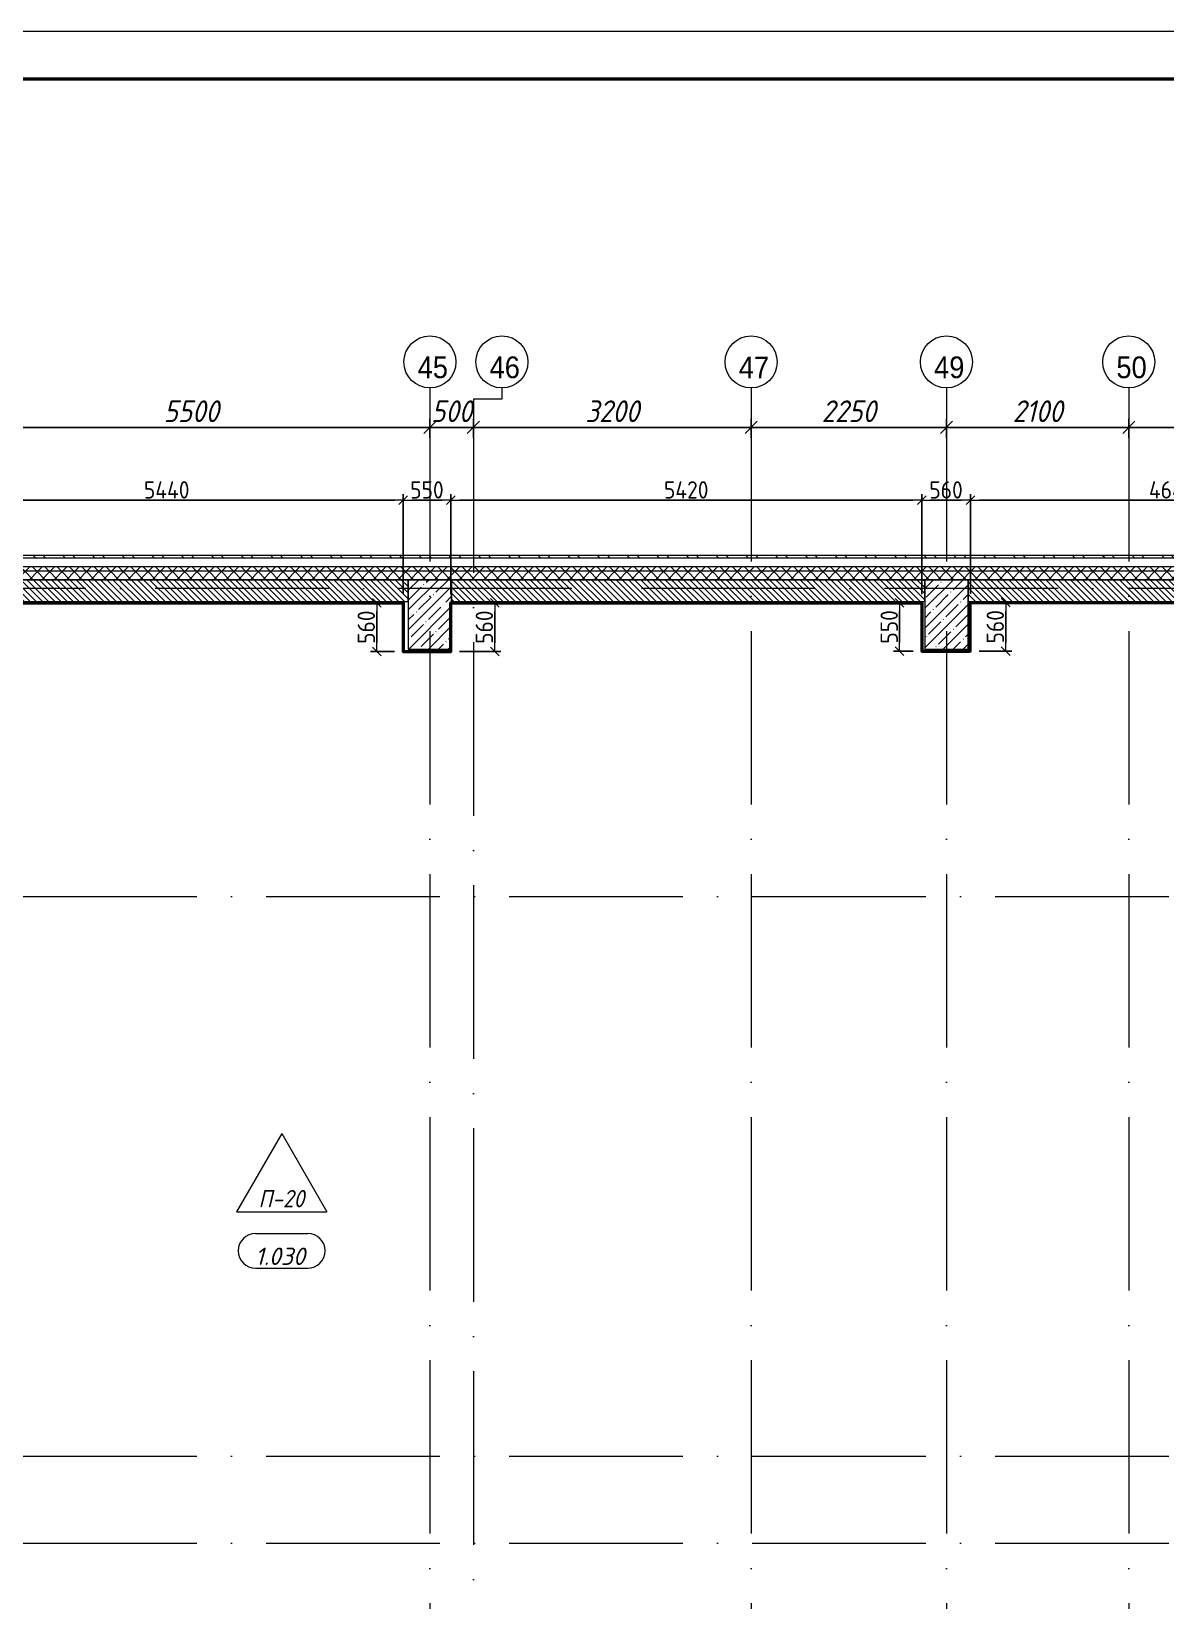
# Model space of a CAD drawing. Header units: millimetres. Extents: x 5993 to 95364, y 94667 to 143522.
# Drawn here: x 20885 to 33952, y 109122 to 127203 of the extents above; entities that cross this region are included whole.
import ezdxf
from ezdxf.enums import TextEntityAlignment as Align

# ---------------------------------------------------------------- set-up
doc = ezdxf.new("R2018")
doc.units = ezdxf.units.MM
doc.linetypes.add('50_200_ШТРИХ_1Т_ш5_п1_п1_', pattern=[1400, 1000, -200, 0, -200])
for name, color, linetype, lineweight in [('A-ANNO-DIMS', 7, 'Continuous', 9), ('A-AREA-IDEN', 7, 'Continuous', 9), ('A-FLOR-IDEN', 7, 'Continuous', 9), ('A-WALL', 7, 'Continuous', 5), ('A-WALL-2', 7, 'Continuous', 13), ('A-WALL-FNSH-1', 7, 'Continuous', 5), ('I-WALL', 7, 'Continuous', 5), ('S-COLS', 7, 'Continuous', 9), ('S-COLS-1', 7, 'Continuous', 5), ('Оси', 253, 'Continuous', 15), ('Оси-4', 7, 'Continuous', 20), ('Оси-5', 7, '50_200_ШТРИХ_1Т_ш5_п1_п1_', 9), ('Размеры', 7, 'Continuous', 15)]:
    doc.layers.add(name, color=color, linetype=linetype, lineweight=lineweight)
doc.layers.add('A-WALL-3', color=7, linetype='Continuous', lineweight=9, true_color=0x787878)
doc.styles.add('Arial', font='arial.ttf', dxfattribs={"width": 0.9, "height": 500})
doc.styles.add('ISOCPEUR_I', font='isocpeui.ttf', dxfattribs={"height": 300})
doc.styles.add('ISOCPEUR_I_2', font='isocpeui.ttf', dxfattribs={"width": 0.9, "height": 140})
doc.styles.add('ISOCPEUR_I_3', font='isocpeui.ttf', dxfattribs={"width": 0.9, "height": 250})
doc.styles.get("Standard").update_dxf_attribs({"font": 'arial.ttf'})
doc.styles.add('СПДС', font='isocpeur.ttf', dxfattribs={"width": 0.9})
doc.dimstyles.new('ISO-2_0_0_9К_СРЕДНИЙ', dxfattribs={"dimscale": 304.8, "dimtxt": 199.196235, "dimasz": 0.459318, "dimexe": 0.393701, "dimexo": 0, "dimgap": 0, "dimtad": 1, "dimdec": 0, "dimrnd": 5, "dimzin": 0, "dimdsep": 46, "dimtxsty": 'ISOCPEUR_I_3', "dimblk1": 'OBLIQUE', "dimblk2": 'OBLIQUE', "dimsah": 1, "dimcen": 0.09, "dimdle": 0.393701, "dimazin": 0, "dimtfac": 1, "dimtdec": 4, "dimtix": 1, "dimtmove": 0, "dimatfit": 3, "dimfxl": 1, "dimtvp": 1, "dimtolj": 1, "dimtzin": 0, "dimarcsym": 2})
doc.dimstyles.new('Размера А3', dxfattribs={"dimtxt": 200, "dimasz": 100, "dimexe": 70, "dimexo": 100, "dimgap": 20, "dimtad": 1, "dimdec": 0, "dimrnd": 10, "dimzin": 0, "dimdsep": 46, "dimtxsty": 'СПДС', "dimblk": 'ARROWHEAD_6', "dimcen": 1, "dimclrd": 256, "dimclre": 256, "dimclrt": 256, "dimazin": 0, "dimtfac": 1, "dimtdec": 0, "dimtmove": 2, "dimatfit": 3, "dimfxl": 1, "dimtolj": 1, "dimtzin": 0, "dimarcsym": 0})
pattern_1 = [(45, (-37523.43, 35204.28), (-114.04925, 114.04925), []), (45, (-37409.38, 35204.28), (-114.04925, 114.04925), [201.612, -40.322, 3.353, -36.97])]
pattern_2 = [(45, (-37523.43, 35204.28), (-70.71068, 70.71068), []), (135, (-37523.43, 35204.28), (-70.71068, -70.71068), [])]

# ---------------------------------------------------------------- blocks, each defined once
blk = doc.blocks.new('Ось сетки - Круг_Ø6_00__ISO-2_5_0_9K_-17386508-АР1_Маркировочный план 1 этажа копия 1')
at = {"layer": 'Оси-4'}
blk.add_circle((0, 0), 3, dxfattribs=at)
blk = doc.blocks.new('_Oblique')
at = {"color": 0, "linetype": 'ByBlock', "lineweight": -2}
blk.add_line((-0.5, -0.5), (0.5, 0.5), dxfattribs=at)
blk = doc.blocks.new('*D4087')
at = {"layer": 'A-ANNO-DIMS', "color": 0, "lineweight": -2, "transparency": 16777216}
for p, q in [((19857, 122640), (25597, 122640)), ((19977, 122739), (19977, 122520)), ((25477, 122739), (25477, 122520))]:
    blk.add_line(p, q, dxfattribs=at)
at = {"layer": 'Defpoints', "color": 0, "lineweight": -2, "transparency": 16777216}
for p in [(19977, 122739), (25477, 122739), (25477, 122640)]:
    blk.add_point(p, dxfattribs=at)
at = {"layer": 'A-ANNO-DIMS', "color": 0, "lineweight": -2, "transparency": 16777216, "xscale": 140, "yscale": 140, "zscale": 140, "rotation": 180}
blk.add_blockref('_Oblique', (19977, 122640), dxfattribs=at)
at = {"layer": 'A-ANNO-DIMS', "color": 0, "lineweight": -2, "transparency": 16777216, "xscale": 140, "yscale": 140, "zscale": 140}
blk.add_blockref('_Oblique', (25477, 122640), dxfattribs=at)
at = {"layer": 'A-ANNO-DIMS', "color": 0, "transparency": 16777216, "insert": (22727, 122826), "char_height": 250, "attachment_point": 5, "style": 'ISOCPEUR_I_3'}
blk.add_mtext('\\A1;5500', dxfattribs=at)
blk = doc.blocks.new('*D4088')
at = {"layer": 'A-ANNO-DIMS', "color": 0, "lineweight": -2, "transparency": 16777216}
for p, q in [((25477, 122640), (25337, 122640)), ((25477, 122739), (25477, 122520)), ((25477, 122640), (25977, 122640)), ((25977, 122739), (25977, 122520)), ((25977, 122640), (26117, 122640))]:
    blk.add_line(p, q, dxfattribs=at)
at = {"layer": 'Defpoints', "color": 0, "lineweight": -2, "transparency": 16777216}
for p in [(25477, 122739), (25977, 122739), (25977, 122640)]:
    blk.add_point(p, dxfattribs=at)
at = {"layer": 'A-ANNO-DIMS', "color": 0, "lineweight": -2, "transparency": 16777216, "xscale": 140, "yscale": 140, "zscale": 140}
blk.add_blockref('_Oblique', (25477, 122640), dxfattribs=at)
at = {"layer": 'A-ANNO-DIMS', "color": 0, "lineweight": -2, "transparency": 16777216, "xscale": 140, "yscale": 140, "zscale": 140, "rotation": 180}
blk.add_blockref('_Oblique', (25977, 122640), dxfattribs=at)
at = {"layer": 'A-ANNO-DIMS', "color": 0, "transparency": 16777216, "insert": (25727, 122826), "char_height": 250, "attachment_point": 5, "style": 'ISOCPEUR_I_3'}
blk.add_mtext('\\A1;500', dxfattribs=at)
blk = doc.blocks.new('*D4089')
at = {"layer": 'A-ANNO-DIMS', "color": 0, "lineweight": -2, "transparency": 16777216}
for p, q in [((25857, 122640), (29297, 122640)), ((25977, 122739), (25977, 122520)), ((29177, 122739), (29177, 122520))]:
    blk.add_line(p, q, dxfattribs=at)
at = {"layer": 'Defpoints', "color": 0, "lineweight": -2, "transparency": 16777216}
for p in [(25977, 122739), (29177, 122739), (29177, 122640)]:
    blk.add_point(p, dxfattribs=at)
at = {"layer": 'A-ANNO-DIMS', "color": 0, "lineweight": -2, "transparency": 16777216, "xscale": 140, "yscale": 140, "zscale": 140, "rotation": 180}
blk.add_blockref('_Oblique', (25977, 122640), dxfattribs=at)
at = {"layer": 'A-ANNO-DIMS', "color": 0, "lineweight": -2, "transparency": 16777216, "xscale": 140, "yscale": 140, "zscale": 140}
blk.add_blockref('_Oblique', (29177, 122640), dxfattribs=at)
at = {"layer": 'A-ANNO-DIMS', "color": 0, "transparency": 16777216, "insert": (27577, 122826), "char_height": 250, "attachment_point": 5, "style": 'ISOCPEUR_I_3'}
blk.add_mtext('\\A1;3200', dxfattribs=at)
blk = doc.blocks.new('*D4090')
at = {"layer": 'A-ANNO-DIMS', "color": 0, "lineweight": -2, "transparency": 16777216}
for p, q in [((29057, 122640), (31547, 122640)), ((29177, 122739), (29177, 122520)), ((31427, 122739), (31427, 122520))]:
    blk.add_line(p, q, dxfattribs=at)
at = {"layer": 'Defpoints', "color": 0, "lineweight": -2, "transparency": 16777216}
for p in [(29177, 122739), (31427, 122739), (31427, 122640)]:
    blk.add_point(p, dxfattribs=at)
at = {"layer": 'A-ANNO-DIMS', "color": 0, "lineweight": -2, "transparency": 16777216, "xscale": 140, "yscale": 140, "zscale": 140, "rotation": 180}
blk.add_blockref('_Oblique', (29177, 122640), dxfattribs=at)
at = {"layer": 'A-ANNO-DIMS', "color": 0, "lineweight": -2, "transparency": 16777216, "xscale": 140, "yscale": 140, "zscale": 140}
blk.add_blockref('_Oblique', (31427, 122640), dxfattribs=at)
at = {"layer": 'A-ANNO-DIMS', "color": 0, "transparency": 16777216, "insert": (30302, 122826), "char_height": 250, "attachment_point": 5, "style": 'ISOCPEUR_I_3'}
blk.add_mtext('\\A1;2250', dxfattribs=at)
blk = doc.blocks.new('*D4091')
at = {"layer": 'A-ANNO-DIMS', "color": 0, "lineweight": -2, "transparency": 16777216}
for p, q in [((31307, 122640), (33647, 122640)), ((31427, 122739), (31427, 122520)), ((33527, 122739), (33527, 122520))]:
    blk.add_line(p, q, dxfattribs=at)
at = {"layer": 'Defpoints', "color": 0, "lineweight": -2, "transparency": 16777216}
for p in [(31427, 122739), (33527, 122739), (33527, 122640)]:
    blk.add_point(p, dxfattribs=at)
at = {"layer": 'A-ANNO-DIMS', "color": 0, "lineweight": -2, "transparency": 16777216, "xscale": 140, "yscale": 140, "zscale": 140, "rotation": 180}
blk.add_blockref('_Oblique', (31427, 122640), dxfattribs=at)
at = {"layer": 'A-ANNO-DIMS', "color": 0, "lineweight": -2, "transparency": 16777216, "xscale": 140, "yscale": 140, "zscale": 140}
blk.add_blockref('_Oblique', (33527, 122640), dxfattribs=at)
at = {"layer": 'A-ANNO-DIMS', "color": 0, "transparency": 16777216, "insert": (32477, 122826), "char_height": 250, "attachment_point": 5, "style": 'ISOCPEUR_I_3'}
blk.add_mtext('\\A1;2100', dxfattribs=at)
blk = doc.blocks.new('*D4092')
at = {"layer": 'A-ANNO-DIMS', "color": 0, "lineweight": -2, "transparency": 16777216}
for p, q in [((33407, 122640), (37197, 122640)), ((33527, 122739), (33527, 122520)), ((37077, 122739), (37077, 122520))]:
    blk.add_line(p, q, dxfattribs=at)
at = {"layer": 'Defpoints', "color": 0, "lineweight": -2, "transparency": 16777216}
for p in [(33527, 122739), (37077, 122739), (37077, 122640)]:
    blk.add_point(p, dxfattribs=at)
at = {"layer": 'A-ANNO-DIMS', "color": 0, "lineweight": -2, "transparency": 16777216, "xscale": 140, "yscale": 140, "zscale": 140, "rotation": 180}
blk.add_blockref('_Oblique', (33527, 122640), dxfattribs=at)
at = {"layer": 'A-ANNO-DIMS', "color": 0, "lineweight": -2, "transparency": 16777216, "xscale": 140, "yscale": 140, "zscale": 140}
blk.add_blockref('_Oblique', (37077, 122640), dxfattribs=at)
at = {"layer": 'A-ANNO-DIMS', "color": 0, "transparency": 16777216, "insert": (35302, 122826), "char_height": 250, "attachment_point": 5, "style": 'ISOCPEUR_I_3'}
blk.add_mtext('\\A1;3550', dxfattribs=at)
blk = doc.blocks.new('*U61')
at = {"lineweight": 0}
blk.add_lwpolyline([(-415, -5), (5, -5), (5, 292), (-415, 292)], close=True, dxfattribs=at)
at = {"color": 0, "linetype": 'Continuous', "lineweight": 50}
blk.add_lwpolyline([(-395, 287), (0, 287), (0, 0), (-395, 0)], close=True, dxfattribs=at)
at = {"lineweight": 30, "width": 0.9, "flags": 104}
blk.add_attdef('ШАПКА', text='', height=3, dxfattribs=at).set_placement((-135, 281), align=Align.MIDDLE_CENTER)
at = {"style": 'СПДС'}
for tag, height, p in [('ШИФР_ПРОЕКТА', 4, (-60, 50)), ('НАИМЕНОВАНИЕ_ОБЪЕКТА', 2.5, (-85, 25)), ('СТАДИЯ', 4, (-42.5, 20)), ('ЛИСТ_первый', 4, (-27.5, 20)), ('ЛИСТОВ', 4, (-10, 20)), ('НАИМЕНОВАНИЕ_ОБЪЕКТА2', 2.5, (-85, 20)), ('НАИМЕНОВАНИЕ_ЧЕРТЕЖА1', 2.5, (-85, 10)), ('ОРГАНИЗАЦИЯ_РАЗРАБОТЧИК1', 4, (-25, 8.09)), ('НАИМЕНОВАНИЕ_ЧЕРТЕЖА2', 2.5, (-85, 5))]:
    blk.add_attdef(tag, text='', height=height, dxfattribs=at).set_placement(p, align=Align.MIDDLE_CENTER)
for tag, p in [('РАЗРАБОТЧИК', (-163.97, 27.5)), ('РУК.ГРУППЫ', (-163.97, 22.5))]:
    blk.add_attdef(tag, text='', height=2.5, dxfattribs=at).set_placement(p, align=Align.MIDDLE_LEFT)
at = {"style": 'СПДС', "width": 0.9}
for p in [(-129.65, 26.37), (-129.65, 21.37)]:
    blk.add_attdef('ДАТА', p, '', height=2.3, dxfattribs=at)
blk = doc.blocks.new('_АР1 _ Марка Помещения - Номер-24991460-АР1_Маркировочный план 2 этажа')
at = {"layer": 'A-AREA-IDEN'}
for p, q in [((-2.99, 4), (3.01, 4)), ((-2.99, 0), (3.01, 0))]:
    blk.add_line(p, q, dxfattribs=at)
for centre, start, end in [((-2.99, 2), 90, 270), ((3.01, 2), 270, 90)]:
    blk.add_arc(centre, 2, start, end, dxfattribs=at)
blk = doc.blocks.new('AAR_СКБ_Марка_Перекрытия - Марка пола-17325028-АР1_Маркировочный план 2 этажа')
at = {"layer": 'A-FLOR-IDEN'}
for p, q in [((0, 6.93), (-4, 0)), ((0, 6.93), (4, 0)), ((-4, 0), (4, 0))]:
    blk.add_line(p, q, dxfattribs=at)
blk = doc.blocks.new('ARROWHEAD_6')
at = {"color": 0, "linetype": 'Continuous'}
for p, q in [((0, 0), (-1, 0)), ((-0.5, -0.5), (0.5, 0.5))]:
    blk.add_line(p, q, dxfattribs=at)
blk = doc.blocks.new('*D4103')
at = {"layer": 'Defpoints', "color": 0, "lineweight": -2, "transparency": 16777216}
for p in [(25167, 121800), (19722, 120618), (25167, 120618)]:
    blk.add_point(p, dxfattribs=at)
at = {"layer": 'Размеры', "lineweight": -2, "transparency": 16777216}
for p, q in [((19722, 120718), (19722, 121870)), ((25167, 120718), (25167, 121870)), ((19822, 121800), (25067, 121800))]:
    blk.add_line(p, q, dxfattribs=at)
at = {"layer": 'Размеры', "lineweight": -2, "transparency": 16777216, "xscale": 100, "yscale": 100, "zscale": 100, "rotation": 180}
blk.add_blockref('ARROWHEAD_6', (19722, 121800), dxfattribs=at)
at = {"layer": 'Размеры', "lineweight": -2, "transparency": 16777216, "xscale": 100, "yscale": 100, "zscale": 100}
blk.add_blockref('ARROWHEAD_6', (25167, 121800), dxfattribs=at)
at = {"layer": 'Размеры', "lineweight": -2, "transparency": 16777216, "insert": (22444, 121920), "char_height": 200, "attachment_point": 5, "style": 'СПДС'}
blk.add_mtext('\\A1;5440', dxfattribs=at)
blk = doc.blocks.new('*D4104')
at = {"layer": 'Defpoints', "color": 0, "lineweight": -2, "transparency": 16777216}
for p in [(25717, 121800), (25167, 120618), (25717, 120618)]:
    blk.add_point(p, dxfattribs=at)
at = {"layer": 'Размеры', "lineweight": -2, "transparency": 16777216}
for p, q in [((25167, 120718), (25167, 121870)), ((25717, 120718), (25717, 121870)), ((25267, 121800), (25617, 121800))]:
    blk.add_line(p, q, dxfattribs=at)
at = {"layer": 'Размеры', "lineweight": -2, "transparency": 16777216, "xscale": 100, "yscale": 100, "zscale": 100, "rotation": 180}
blk.add_blockref('ARROWHEAD_6', (25167, 121800), dxfattribs=at)
at = {"layer": 'Размеры', "lineweight": -2, "transparency": 16777216, "xscale": 100, "yscale": 100, "zscale": 100}
blk.add_blockref('ARROWHEAD_6', (25717, 121800), dxfattribs=at)
at = {"layer": 'Размеры', "lineweight": -2, "transparency": 16777216, "insert": (25442, 121920), "char_height": 200, "attachment_point": 5, "style": 'СПДС'}
blk.add_mtext('\\A1;550', dxfattribs=at)
blk = doc.blocks.new('*D4105')
at = {"layer": 'Defpoints', "color": 0, "lineweight": -2, "transparency": 16777216}
for p in [(31142, 121800), (25717, 120618), (31142, 120618)]:
    blk.add_point(p, dxfattribs=at)
at = {"layer": 'Размеры', "lineweight": -2, "transparency": 16777216}
for p, q in [((25717, 120718), (25717, 121870)), ((31142, 120718), (31142, 121870)), ((25817, 121800), (31042, 121800))]:
    blk.add_line(p, q, dxfattribs=at)
at = {"layer": 'Размеры', "lineweight": -2, "transparency": 16777216, "xscale": 100, "yscale": 100, "zscale": 100, "rotation": 180}
blk.add_blockref('ARROWHEAD_6', (25717, 121800), dxfattribs=at)
at = {"layer": 'Размеры', "lineweight": -2, "transparency": 16777216, "xscale": 100, "yscale": 100, "zscale": 100}
blk.add_blockref('ARROWHEAD_6', (31142, 121800), dxfattribs=at)
at = {"layer": 'Размеры', "lineweight": -2, "transparency": 16777216, "insert": (28429, 121920), "char_height": 200, "attachment_point": 5, "style": 'СПДС'}
blk.add_mtext('\\A1;5420', dxfattribs=at)
blk = doc.blocks.new('*D4106')
at = {"layer": 'Defpoints', "color": 0, "lineweight": -2, "transparency": 16777216}
for p in [(31702, 121800), (31142, 120618), (31702, 120623)]:
    blk.add_point(p, dxfattribs=at)
at = {"layer": 'Размеры', "lineweight": -2, "transparency": 16777216}
for p, q in [((31142, 120718), (31142, 121870)), ((31702, 120723), (31702, 121870)), ((31242, 121800), (31602, 121800))]:
    blk.add_line(p, q, dxfattribs=at)
at = {"layer": 'Размеры', "lineweight": -2, "transparency": 16777216, "xscale": 100, "yscale": 100, "zscale": 100, "rotation": 180}
blk.add_blockref('ARROWHEAD_6', (31142, 121800), dxfattribs=at)
at = {"layer": 'Размеры', "lineweight": -2, "transparency": 16777216, "xscale": 100, "yscale": 100, "zscale": 100}
blk.add_blockref('ARROWHEAD_6', (31702, 121800), dxfattribs=at)
at = {"layer": 'Размеры', "lineweight": -2, "transparency": 16777216, "insert": (31422, 121920), "char_height": 200, "attachment_point": 5, "style": 'СПДС'}
blk.add_mtext('\\A1;560', dxfattribs=at)
blk = doc.blocks.new('*D4107')
at = {"layer": 'Defpoints', "color": 0, "lineweight": -2, "transparency": 16777216}
for p in [(36342, 121800), (31702, 120623), (36342, 120623)]:
    blk.add_point(p, dxfattribs=at)
at = {"layer": 'Размеры', "lineweight": -2, "transparency": 16777216}
for p, q in [((31702, 120723), (31702, 121870)), ((36342, 120723), (36342, 121870)), ((31802, 121800), (36242, 121800))]:
    blk.add_line(p, q, dxfattribs=at)
at = {"layer": 'Размеры', "lineweight": -2, "transparency": 16777216, "xscale": 100, "yscale": 100, "zscale": 100, "rotation": 180}
blk.add_blockref('ARROWHEAD_6', (31702, 121800), dxfattribs=at)
at = {"layer": 'Размеры', "lineweight": -2, "transparency": 16777216, "xscale": 100, "yscale": 100, "zscale": 100}
blk.add_blockref('ARROWHEAD_6', (36342, 121800), dxfattribs=at)
at = {"layer": 'Размеры', "lineweight": -2, "transparency": 16777216, "insert": (34022, 121920), "char_height": 200, "attachment_point": 5, "style": 'СПДС'}
blk.add_mtext('\\A1;4640', dxfattribs=at)
blk = doc.blocks.new('*D4131')
at = {"layer": 'Defpoints', "color": 0, "lineweight": -2, "transparency": 16777216}
for p in [(25167, 120618), (24863, 120058), (25167, 120058)]:
    blk.add_point(p, dxfattribs=at)
at = {"layer": 'Размеры', "lineweight": -2, "transparency": 16777216}
for p, q in [((25067, 120618), (24793, 120618)), ((24863, 120518), (24863, 120158)), ((25067, 120058), (24793, 120058))]:
    blk.add_line(p, q, dxfattribs=at)
at = {"layer": 'Размеры', "lineweight": -2, "transparency": 16777216, "xscale": 100, "yscale": 100, "zscale": 100}
for p, rotation in [((24863, 120618), 90), ((24863, 120058), 270)]:
    blk.add_blockref('ARROWHEAD_6', p, dxfattribs=dict(at, rotation=rotation))
at = {"layer": 'Размеры', "lineweight": -2, "transparency": 16777216, "insert": (24743, 120338), "char_height": 200, "attachment_point": 5, "rotation": 90, "style": 'СПДС'}
blk.add_mtext('\\A1;560', dxfattribs=at)
blk = doc.blocks.new('*D4132')
at = {"layer": 'Defpoints', "color": 0, "lineweight": -2, "transparency": 16777216}
for p in [(25717, 120618), (25717, 120058), (26223, 120058)]:
    blk.add_point(p, dxfattribs=at)
at = {"layer": 'Размеры', "lineweight": -2, "transparency": 16777216}
for p, q in [((25817, 120618), (26293, 120618)), ((26223, 120518), (26223, 120158)), ((25817, 120058), (26293, 120058))]:
    blk.add_line(p, q, dxfattribs=at)
at = {"layer": 'Размеры', "lineweight": -2, "transparency": 16777216, "xscale": 100, "yscale": 100, "zscale": 100}
for p, rotation in [((26223, 120618), 90), ((26223, 120058), 270)]:
    blk.add_blockref('ARROWHEAD_6', p, dxfattribs=dict(at, rotation=rotation))
at = {"layer": 'Размеры', "lineweight": -2, "transparency": 16777216, "insert": (26103, 120338), "char_height": 200, "attachment_point": 5, "rotation": 90, "style": 'СПДС'}
blk.add_mtext('\\A1;560', dxfattribs=at)
blk = doc.blocks.new('*D4133')
at = {"layer": 'Defpoints', "color": 0, "lineweight": -2, "transparency": 16777216}
for p in [(31142, 120618), (30887, 120063), (31142, 120063)]:
    blk.add_point(p, dxfattribs=at)
at = {"layer": 'Размеры', "lineweight": -2, "transparency": 16777216}
for p, q in [((31042, 120618), (30817, 120618)), ((30887, 120518), (30887, 120163)), ((31042, 120063), (30817, 120063))]:
    blk.add_line(p, q, dxfattribs=at)
at = {"layer": 'Размеры', "lineweight": -2, "transparency": 16777216, "xscale": 100, "yscale": 100, "zscale": 100}
for p, rotation in [((30887, 120618), 90), ((30887, 120063), 270)]:
    blk.add_blockref('ARROWHEAD_6', p, dxfattribs=dict(at, rotation=rotation))
at = {"layer": 'Размеры', "lineweight": -2, "transparency": 16777216, "insert": (30767, 120341), "char_height": 200, "attachment_point": 5, "rotation": 90, "style": 'СПДС'}
blk.add_mtext('\\A1;550', dxfattribs=at)
blk = doc.blocks.new('*D4134')
at = {"layer": 'Defpoints', "color": 0, "lineweight": -2, "transparency": 16777216}
for p in [(31702, 120623), (31702, 120063), (32109, 120063)]:
    blk.add_point(p, dxfattribs=at)
at = {"layer": 'Размеры', "lineweight": -2, "transparency": 16777216}
for p, q in [((31802, 120623), (32179, 120623)), ((32109, 120523), (32109, 120163)), ((31802, 120063), (32179, 120063))]:
    blk.add_line(p, q, dxfattribs=at)
at = {"layer": 'Размеры', "lineweight": -2, "transparency": 16777216, "xscale": 100, "yscale": 100, "zscale": 100}
for p, rotation in [((32109, 120623), 90), ((32109, 120063), 270)]:
    blk.add_blockref('ARROWHEAD_6', p, dxfattribs=dict(at, rotation=rotation))
at = {"layer": 'Размеры', "lineweight": -2, "transparency": 16777216, "insert": (31989, 120343), "char_height": 200, "attachment_point": 5, "rotation": 90, "style": 'СПДС'}
blk.add_mtext('\\A1;560', dxfattribs=at)

msp = doc.modelspace()

# ---------------------------------------------------------------- hatches: boundary and pattern name
at = {"layer": 'A-WALL'}
h = msp.add_hatch(dxfattribs=at)
h.set_pattern_fill('FP_31', color=256, style=0, pattern_type=2)
h.set_pattern_definition(pattern_2)
h.paths.add_polyline_path([(11876.6, 121035.3), (37786.2, 121035.3), (37786.2, 120985.3), (37555.3, 120985.3), (11876.6, 120985.3)])
h = msp.add_hatch(dxfattribs=at)
h.set_pattern_fill('FP_31', color=256, style=0, pattern_type=2)
h.set_pattern_definition(pattern_2)
h.paths.add_polyline_path([(37786.2, 120885.3), (37786.2, 120985.3), (11876.6, 120985.3), (11876.6, 120885.3), (37555.3, 120885.3)])
at = {"layer": 'A-WALL-3'}
h = msp.add_hatch(dxfattribs=at)
h.set_pattern_fill('FP_30', color=256, style=0, pattern_type=2)
h.set_pattern_definition([(135, (-37523.43, 35204.28), (-171.0739, -171.0739), []), (135, (-37409.38, 35204.28), (-171.0739, -171.0739), [])])
h.paths.add_polyline_path([(37786.2, 121135.3), (37786.2, 121162.3), (11876.6, 121162.3), (11876.6, 121135.3), (36722, 121135.3), (37555.3, 121135.3)])
at = {"layer": 'I-WALL'}
h = msp.add_hatch(dxfattribs=at)
h.set_pattern_fill('FP_2', color=256, style=0, pattern_type=2)
h.set_pattern_definition([(135, (-37523.426, 35204.275), (-35.35534, -35.35534), [])])
h.paths.add_polyline_path([(37226.6, 120635.3), (37226.6, 120885.3), (37176.6, 120885.3), (37176.6, 120635.3)])
h.paths.add_polyline_path([(36376.6, 120635.3), (36376.6, 120885.3), (31676.6, 120885.3), (31676.6, 120635.3), (35055.4, 120635.3)])
h.paths.add_polyline_path([(31176.6, 120635.3), (31176.6, 120885.3), (25726.6, 120885.3), (25726.6, 120635.3)])
h.paths.add_polyline_path([(25226.6, 120635.3), (25226.6, 120885.3), (19726.6, 120885.3), (19726.6, 120635.3), (25055.9, 120635.3)])
h.paths.add_polyline_path([(19226.6, 120635.3), (19226.6, 120885.3), (13476.6, 120885.3), (13476.6, 120635.3), (18389.6, 120635.3)])
at = {"layer": 'S-COLS'}
h = msp.add_hatch(dxfattribs=at)
h.set_pattern_fill('FP_1', color=256, style=0, pattern_type=2)
h.set_pattern_definition(pattern_1)
h.paths.add_polyline_path([(25726.6, 120085.3), (25726.6, 120885.3), (25226.6, 120885.3), (25226.6, 120085.3)])
h = msp.add_hatch(dxfattribs=at)
h.set_pattern_fill('FP_1', color=256, style=0, pattern_type=2)
h.set_pattern_definition(pattern_1)
h.paths.add_polyline_path([(31676.6, 120085.3), (31676.6, 120885.3), (31176.6, 120885.3), (31176.6, 120085.3)])

# ---------------------------------------------------------------- linework, layer by layer
at = {"layer": 'A-WALL'}
for p, q in [((11876.6, 121135.3), (37786.2, 121135.3)), ((11876.6, 121035.3), (37786.2, 121035.3)), ((11876.6, 120985.3), (37786.2, 120985.3)), ((25226.6, 120635.3), (25226.6, 120885.3)), ((25726.6, 120885.3), (25726.6, 120635.3)), ((31176.6, 120635.3), (31176.6, 120885.3)), ((31676.6, 120885.3), (31676.6, 120635.3))]:
    msp.add_line(p, q, dxfattribs=at)
at = {"layer": 'A-WALL-2'}
for p, q in [((25226.6, 120885.3), (19726.6, 120885.3)), ((31176.6, 120885.3), (25726.6, 120885.3)), ((36376.6, 120885.3), (31676.6, 120885.3)), ((19726.6, 120635.3), (25226.6, 120635.3)), ((25726.6, 120635.3), (31176.6, 120635.3)), ((31676.6, 120635.3), (36376.6, 120635.3))]:
    msp.add_line(p, q, dxfattribs=at)
at = {"layer": 'A-WALL-FNSH-1'}
for p, q in [((37786.2, 121162.3), (11876.6, 121162.3)), ((13476.6, 120885.3), (37786.2, 120885.3))]:
    msp.add_line(p, q, dxfattribs=at)
at = {"layer": 'S-COLS'}
for p, q in [((25226.6, 120885.3), (25226.6, 120635.3)), ((25726.6, 120635.3), (25726.6, 120885.3)), ((31176.6, 120885.3), (31176.6, 120635.3)), ((31676.6, 120635.3), (31676.6, 120885.3))]:
    msp.add_line(p, q, dxfattribs=at)
at = {"layer": 'S-COLS-1'}
for p, q in [((25726.6, 120885.3), (25226.6, 120885.3)), ((31676.6, 120885.3), (31176.6, 120885.3)), ((25226.6, 120635.3), (25226.6, 120085.3)), ((25726.6, 120085.3), (25726.6, 120635.3)), ((31176.6, 120635.3), (31176.6, 120085.3)), ((31676.6, 120085.3), (31676.6, 120635.3)), ((25226.6, 120085.3), (25726.6, 120085.3)), ((31176.6, 120085.3), (31676.6, 120085.3))]:
    msp.add_line(p, q, dxfattribs=at)
at = {"layer": 'Оси-5', "color": 253, "lineweight": 15, "ltscale": 2}
for p, q in [((25476.6, 123093.8), (25476.6, 103924.1)), ((25976.6, 122965), (25976.6, 103924.1)), ((29176.6, 123093.8), (29176.6, 103924.1)), ((31426.6, 123093.8), (31426.6, 103924.1)), ((33526.6, 123093.8), (33526.6, 103924.1)), ((38313.1, 120785.3), (9589.1, 120785.3)), ((9589.1, 117235), (38313.1, 117235)), ((9589.1, 110785.3), (38313.1, 110785.3)), ((9589.1, 109785.3), (38313.1, 109785.3))]:
    msp.add_line(p, q, dxfattribs=at)
msp.add_lwpolyline([(26305.4, 123093.8), (26305.4, 122965), (25976.6, 122965)], dxfattribs=at)
at = {"layer": 'Размеры', "color": 1, "lineweight": 50}
msp.add_lwpolyline([(19721.6, 120618.3), (25166.6, 120618.3), (25166.6, 120058.3), (25716.6, 120058.3), (25716.6, 120618.3), (31141.6, 120618.3), (31141.6, 120063.3), (31701.6, 120063.3), (31701.6, 120623.3), (36341.6, 120623.3)], dxfattribs=at)

# ---------------------------------------------------------------- block references
ref = msp.add_blockref('*U61', (51454.9, 95215.1), dxfattribs=dict(xscale=109.5463933164593, yscale=109.5463933164593, zscale=109.5463933164593))
lines = msp.add_mtext('\\W0.90000;{\\fISOCPEUR|b0|i0|c0|p34;Исполнительная схема \\fISOCPEUR|b0|i0|c204|p34;устройства плинтуса для линолеума\\P\\fISOCPEUR|b0|i0|c0|p34; в/о \\fISOCPEUR|b0|i0|c204|p34;ПП\\fISOCPEUR|b0|i0|c0|p34;-\\fISOCPEUR|b0|i0|c204|p34;ЯЯ\\fISOCPEUR|b0|i0|c0|p34;/\\fISOCPEUR|b0|i0|c204|p34;37\\fISOCPEUR|b0|i0|c0|p34;-\\fISOCPEUR|b0|i0|c204|p34;53\\fISOCPEUR|b0|i0|c0|p34;, на отм +\\fISOCPEUR|b0|i0|c204|p34;0.000\\fISOCPEUR|b0|i0|c0|p34;, Этаж \\fISOCPEUR|b0|i0|c204|p34;1, \\fISOCPEUR|b0|i0|c0|p34;пом. \\fISOCPEUR|b0|i0|c204|p34;1\\fISOCPEUR|b0|i0|c0|p34;.03\\fISOCPEUR|b0|i0|c204|p34;0}', dxfattribs={"insert": (30667.2, 125487.4), "char_height": 2.5, "attachment_point": 1})
ref.add_attrib('ШАПКА', '', (30667.2, 125487.4), dxfattribs={"flags": 104}).embed_mtext(lines)
at = {"layer": 'A-AREA-IDEN', "xscale": 99.99999999999993, "yscale": 99.99999999999993, "zscale": 99.99999999999993}
msp.add_blockref('_АР1 _ Марка Помещения - Номер-24991460-АР1_Маркировочный план 2 этажа', (23767.3, 112953.1), dxfattribs=at)
at = {"layer": 'A-FLOR-IDEN', "xscale": 129.8840639678058, "yscale": 129.8840639678058, "zscale": 129.8840639678058}
msp.add_blockref('AAR_СКБ_Марка_Перекрытия - Марка пола-17325028-АР1_Маркировочный план 2 этажа', (23768.6, 113603.2), dxfattribs=at)
at = {"layer": 'Оси-4', "xscale": 99.99999999999993, "yscale": 99.99999999999993, "zscale": 99.99999999999993, "rotation": 180}
for p in [(25476.6, 123393.8), (26305.4, 123393.8), (29176.6, 123393.8), (31426.6, 123393.8), (33526.6, 123393.8)]:
    msp.add_blockref('Ось сетки - Круг_Ø6_00__ISO-2_5_0_9K_-17386508-АР1_Маркировочный план 1 этажа копия 1', p, dxfattribs=at)

# ---------------------------------------------------------------- texts
at = {"layer": 'A-AREA-IDEN', "insert": (23749.5, 112989.3), "char_height": 200, "width": 688.797, "attachment_point": 8, "line_spacing_factor": 1.139951, "style": 'ISOCPEUR_I'}
msp.add_mtext('\\pxqc,t6.35,12.7,19.05,25.4,31.75,38.1,44.45,50.8,57.15,63.5,69.85,76.2,82.55,88.9,95.25,101.6,107.95,114.3,120.65,127,133.35,139.7,146.05,152.4,158.75,165.1,171.45,177.8,184.15,190.5,196.85,203.2;1.030', dxfattribs=at)
at = {"layer": 'A-FLOR-IDEN', "insert": (23764.9, 113753.1), "char_height": 200, "width": 518.4, "attachment_point": 5, "line_spacing_factor": 1.139951, "style": 'ISOCPEUR_I_2'}
msp.add_mtext('\\pxqc,t0.45,0.9,1.35,1.8,2.25,2.7,3.15,3.6,4.05,4.5,4.95,5.4,5.85,6.3,6.75,7.2,7.65,8.1,8.55,9,9.45,9.9,10.35,10.8,11.25,11.7,12.15,12.6,13.05,13.5,13.95,14.4;П-20', dxfattribs=at)
at = {"layer": 'Оси', "color": 0, "lineweight": 25, "char_height": 250, "width": 351, "attachment_point": 5, "line_spacing_factor": 0.936439, "style": 'Arial'}
for s, insert in [('\\pxqc,t4.572,9.144,13.716,18.288,22.86,27.432,32.004,36.576,41.148,45.72,50.292,54.864,59.436,64.008,68.58,73.152,77.724,82.296,86.868,91.44,96.012,100.584,105.156,109.728,114.3,118.872,123.444,128.016,132.588,137.16,141.732,146.304;{45}', (25509.2, 123330.2)), ('\\pxqc,t4.572,9.144,13.716,18.288,22.86,27.432,32.004,36.576,41.148,45.72,50.292,54.864,59.436,64.008,68.58,73.152,77.724,82.296,86.868,91.44,96.012,100.584,105.156,109.728,114.3,118.872,123.444,128.016,132.588,137.16,141.732,146.304;{46}', (26337.9, 123330.2)), ('\\pxqc,t4.572,9.144,13.716,18.288,22.86,27.432,32.004,36.576,41.148,45.72,50.292,54.864,59.436,64.008,68.58,73.152,77.724,82.296,86.868,91.44,96.012,100.584,105.156,109.728,114.3,118.872,123.444,128.016,132.588,137.16,141.732,146.304;{47}', (29209.2, 123330.2)), ('\\pxqc,t4.572,9.144,13.716,18.288,22.86,27.432,32.004,36.576,41.148,45.72,50.292,54.864,59.436,64.008,68.58,73.152,77.724,82.296,86.868,91.44,96.012,100.584,105.156,109.728,114.3,118.872,123.444,128.016,132.588,137.16,141.732,146.304;{49}', (31459.2, 123330.2)), ('\\pxqc,t4.572,9.144,13.716,18.288,22.86,27.432,32.004,36.576,41.148,45.72,50.292,54.864,59.436,64.008,68.58,73.152,77.724,82.296,86.868,91.44,96.012,100.584,105.156,109.728,114.3,118.872,123.444,128.016,132.588,137.16,141.732,146.304;{50}', (33559.2, 123330.2))]:
    msp.add_mtext(s, dxfattribs=dict(at, insert=insert))

# ---------------------------------------------------------------- dimensions: what is measured, and where the dimension line sits
at = {"layer": 'A-ANNO-DIMS'}
for base, p1, p2, override, picture, middle in [((25476.6, 122640.3), (19976.6, 122739.3), (25476.6, 122739.3), {"dimgap": 0.2, "dimpost": '<>', "dimblk1": 'Oblique', "dimblk2": 'Oblique', "dimfxl": 3550}, '*D4087', (22726.6, 122826.3)), ((25976.6, 122640.3), (25476.6, 122739.3), (25976.6, 122739.3), {"dimgap": 0.2, "dimpost": '<>', "dimblk1": 'Oblique', "dimblk2": 'Oblique', "dimfxl": 3550}, '*D4088', (25726.6, 122826.3)), ((29176.6, 122640.3), (25976.6, 122739.3), (29176.6, 122739.3), {"dimgap": 0.2, "dimpost": '<>', "dimblk1": 'Oblique', "dimblk2": 'Oblique', "dimfxl": 3550}, '*D4089', (27576.6, 122826.3)), ((31426.6, 122640.3), (29176.6, 122739.3), (31426.6, 122739.3), {"dimgap": 0.2, "dimpost": '<>', "dimblk1": 'Oblique', "dimblk2": 'Oblique', "dimfxl": 3550}, '*D4090', (30301.6, 122826.3)), ((33526.6, 122640.3), (31426.6, 122739.3), (33526.6, 122739.3), {"dimgap": 0.2, "dimpost": '<>', "dimblk1": 'Oblique', "dimblk2": 'Oblique', "dimfxl": 3550}, '*D4091', (32476.6, 122826.3)), ((37076.6, 122640.3), (33526.6, 122739.3), (37076.6, 122739.3), {"dimgap": 0.2, "dimpost": '<>', "dimfxl": 3550}, '*D4092', (35301.6, 122826.3))]:
    dim = msp.add_linear_dim(base=base, p1=p1, p2=p2, dimstyle='ISO-2_0_0_9К_СРЕДНИЙ', override=override, dxfattribs=at)
    dim.commit()
    dim.dimension.update_dxf_attribs({"geometry": picture, "text_midpoint": middle})
at = {"layer": 'Размеры', "color": 0, "lineweight": -2}
for base, p1, p2, picture, middle in [((25166.6, 121800.3), (19721.6, 120618.3), (25166.6, 120618.3), '*D4103', (22444.1, 121920.3)), ((25716.6, 121800.3), (25166.6, 120618.3), (25716.6, 120618.3), '*D4104', (25441.6, 121920.3)), ((31141.6, 121800.3), (25716.6, 120618.3), (31141.6, 120618.3), '*D4105', (28429.1, 121920.3)), ((31701.6, 121800.3), (31141.6, 120618.3), (31701.6, 120623.3), '*D4106', (31421.6, 121920.3)), ((36341.6, 121800.3), (31701.6, 120623.3), (36341.6, 120623.3), '*D4107', (34021.6, 121920.3))]:
    dim = msp.add_linear_dim(base=base, p1=p1, p2=p2, dimstyle='Размера А3', dxfattribs=at)
    dim.commit()
    dim.dimension.update_dxf_attribs({"geometry": picture, "text_midpoint": middle})
for base, p1, p2, picture, middle in [((24863.2, 120058.3), (25166.6, 120618.3), (25166.6, 120058.3), '*D4131', (24743.2, 120338.3)), ((26223.4, 120058.3), (25716.6, 120618.3), (25716.6, 120058.3), '*D4132', (26103.4, 120338.3)), ((30886.6, 120063.3), (31141.6, 120618.3), (31141.6, 120063.3), '*D4133', (30766.6, 120340.8)), ((32109.4, 120063.3), (31701.6, 120623.3), (31701.6, 120063.3), '*D4134', (31989.4, 120343.3))]:
    dim = msp.add_linear_dim(base=base, p1=p1, p2=p2, angle=90, dimstyle='Размера А3', dxfattribs=at)
    dim.commit()
    dim.dimension.update_dxf_attribs({"geometry": picture, "text_midpoint": middle})

doc.saveas('drawing.dxf')
